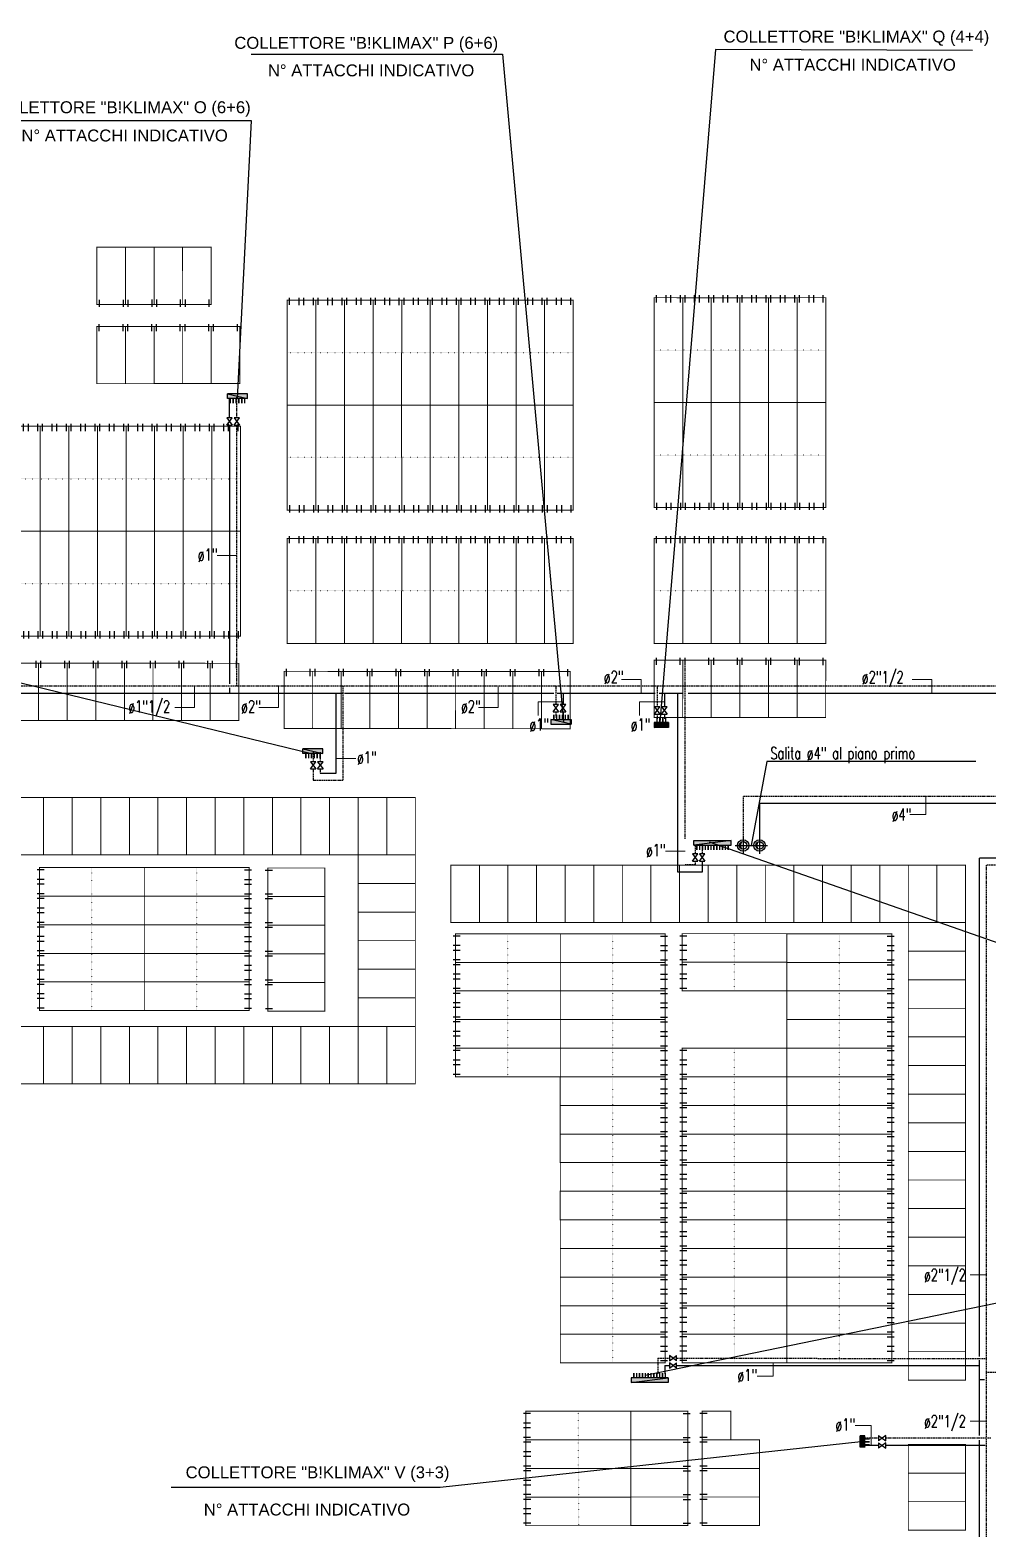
# Model space of a CAD drawing. Header units: millimetres. Extents: x 24747 to 137666, y -34589 to 43444.
# Drawn here: x 114838 to 116846, y 26049 to 29190 of the extents above; entities that cross this region are included whole.
import ezdxf

# ---------------------------------------------------------------- set-up
doc = ezdxf.new("R2010")
doc.units = ezdxf.units.MM
doc.header["$LTSCALE"] = 10
for name, pattern in [('ACAD_ISO07W100', [3, 0, -3]), ('DASHDOT', [25.4, 12.7, -6.35, 0, -6.35]), ('HIDDEN', [0.375, 0.25, -0.125])]:
    doc.linetypes.add(name, pattern=pattern)
for name, color, linetype in [('Collettori Maxi', 7, 'Continuous'), ('Pannelli', 7, 'Continuous'), ('TUBAZIONI', 6, 'Continuous')]:
    doc.layers.add(name, color=color, linetype=linetype)
doc.styles.add('ARIAL', font='arial.ttf')
doc.styles.add('ROMANS', font='romans')

# ---------------------------------------------------------------- blocks, each defined once
blk = doc.blocks.new('1200')
at = {"layer": 'Pannelli', "color": 4}
for p, q in [((0.05, 1.1), (0.05, 1.25)), ((0.55, 1.1), (0.55, 1.25))]:
    blk.add_line(p, q, dxfattribs=at)
at = {"layer": 'Pannelli', "linetype": 'ACAD_ISO07W100', "ltscale": 0.07}
blk.add_line((0.6, 0.6), (0, 0.6), dxfattribs=at)
at = {"layer": 'Pannelli', "color": 4, "const_width": 0.02}
blk.add_lwpolyline([(0, 1.2), (0, 0), (0.6, 0), (0.6, 1.2), (0, 1.2)], dxfattribs=at)
blk = doc.blocks.new('600')
at = {"layer": 'Pannelli', "color": 2}
for p, q in [((0.05, 0.5), (0.05, 0.65)), ((0.55, 0.5), (0.55, 0.65))]:
    blk.add_line(p, q, dxfattribs=at)
at = {"layer": 'Pannelli', "color": 2, "const_width": 0.02}
blk.add_lwpolyline([(0.6, 0.6), (0.6, 0), (0, 0), (0, 0.6), (0.6, 0.6)], dxfattribs=at)
blk = doc.blocks.new('colonna')
at = {"layer": 'TUBAZIONI', "color": 1, "linetype": 'DASHDOT'}
for p, q in [((-17, 0), (17, 0)), ((0, 17.2), (0, -17.2))]:
    blk.add_line(p, q, dxfattribs=at)
at = {"layer": 'TUBAZIONI', "color": 1}
for radius in [12, 8]:
    blk.add_circle((0, 0), radius, dxfattribs=at)
blk.add_arc((4, 0), 10, 130.4205, 229.5795, dxfattribs=at)
blk = doc.blocks.new('dddd')
at = {"layer": 'Pannelli', "color": 4}
for p, q in [((-164.9, 45.4, 0), (-179.9, 45.4, 0)), ((-164.9, 25.4, 0), (-179.9, 25.4, 0)), ((-164.9, 15.4, 0), (-179.9, 15.4, 0)), ((-164.9, -4.6, 0), (-179.9, -4.6, 0))]:
    blk.add_line(p, q, dxfattribs=at)
at = {"layer": 'Pannelli', "color": 4, "lineweight": 0}
blk.add_line((-174.9, 50.4, 0), (45.1, 50.4, 0), dxfattribs=at)
at = {"layer": 'Pannelli', "color": 4, "linetype": 'ACAD_ISO07W100', "ltscale": 0.07}
blk.add_line((-64.9, 50.4, 0), (-64.9, -9.6, 0), dxfattribs=at)
at = {"layer": 'Pannelli', "color": 4, "const_width": 2, "elevation": 0}
blk.add_lwpolyline([(-174.9, -9.6), (45.1, -9.6), (45.1, 50.4), (-174.9, 50.4), (-174.9, -9.6)], dxfattribs=at)
blk = doc.blocks.new('Coll Maxi 6+6')
at = {"layer": 'Collettori Maxi'}
for color, points in [(5, [(0.42, 0), (0.42, -0.1), (0, -0.1)]), (1, [(0, 0), (0, -0.1), (0.42, 0)])]:
    blk.add_hatch(color=color, dxfattribs=at).paths.add_polyline_path(points)
for points in [[(0, 0), (0, -0.1), (0.42, 0), (0, 0)], [(0.42, 0), (0.42, -0.1), (0, -0.1), (0.42, 0)]]:
    blk.add_lwpolyline(points, dxfattribs=at)
blk = doc.blocks.new('Coll maxi 3+3')
at = {"layer": 'Collettori Maxi'}
for color, points in [(5, [(0.24, 0), (0.24, -0.1), (0, -0.1)]), (1, [(0, 0), (0, -0.1), (0.24, 0)])]:
    blk.add_hatch(color=color, dxfattribs=at).paths.add_polyline_path(points)
for points in [[(0, 0), (0, -0.1), (0.24, 0), (0, 0)], [(0.24, 0), (0.24, -0.1), (0, -0.1), (0.24, 0)]]:
    blk.add_lwpolyline(points, dxfattribs=at)
blk = doc.blocks.new('Coll maxi 4+4')
at = {"layer": 'Collettori Maxi'}
for color, points in [(5, [(0.3, 0), (0.3, -0.1), (0, -0.1)]), (1, [(0, 0), (0, -0.1), (0.3, 0)])]:
    blk.add_hatch(color=color, dxfattribs=at).paths.add_polyline_path(points)
for points in [[(0, 0), (0, -0.1), (0.3, 0), (0, 0)], [(0.3, 0), (0.3, -0.1), (0, -0.1), (0.3, 0)]]:
    blk.add_lwpolyline(points, dxfattribs=at)

msp = doc.modelspace()

# ---------------------------------------------------------------- hatches: boundary and pattern name
at = {"layer": 'Collettori Maxi'}
for color, points in [(5, [(116231.39144, 27480.55086), (116231.39144, 27490.55086), (116309.34679, 27490.55086)]), (1, [(116309.34679, 27480.55086), (116309.34679, 27490.55086), (116231.39144, 27480.55086)]), (5, [(116177.35317, 26363.46782), (116177.35317, 26353.46782), (116099.39782, 26353.46782)]), (1, [(116099.39782, 26363.46782), (116099.39782, 26353.46782), (116177.35317, 26363.46782)])]:
    msp.add_hatch(color=color, dxfattribs=at).paths.add_polyline_path(points)

# ---------------------------------------------------------------- linework, layer by layer
for p, q in [((115302.18546, 29139.10693, 0), (115829.66308, 29139.10693, 0)), ((115829.66308, 29139.10693, 0), (115957.95592, 27739.25123, 0)), ((116276.94414, 29148.82517, 0), (116160.04008, 27737.50467, 0)), ((116815.72081, 29147.26965, 0), (116276.94414, 29148.82517, 0)), ((115302.95899, 28999.42579, 0), (114787.68175, 28999.42579, 0)), ((115273.74264, 28417.24343, 0), (115302.95899, 28999.42579, 0)), ((112955.26686, 28274.80164, 0), (115429.10424, 27672.59879, 0)), ((116263.52169, 27487.19114, 0), (118227.97445, 26800.66783, 0)), ((118227.97445, 26800.66783, 0), (116129.39782, 26368.46782, 0)), ((116581.76278, 26229.54247, 0), (115698.83114, 26133.56875, 0)), ((115698.83114, 26133.56875, 0), (115134.39744, 26133.56875, 0))]:
    msp.add_line(p, q, dxfattribs=at)
at = {"layer": 'Collettori Maxi', "color": 6, "const_width": 3.2, "elevation": 0}
for points in [[(115258.74264, 28417.24343), (115258.74264, 28407.24343)], [(115264.74264, 28417.24343), (115264.74264, 28407.24343)], [(115270.74264, 28417.24343), (115270.74264, 28407.24343)], [(115276.74264, 28417.24343), (115276.74264, 28407.24343)], [(115282.74264, 28417.24343), (115282.74264, 28407.24343)], [(115288.74264, 28417.24343), (115288.74264, 28407.24343)], [(115937.49028, 27744.25123), (115937.49028, 27754.25123)], [(115943.49028, 27744.25123), (115943.49028, 27754.25123)], [(115949.49028, 27744.25123), (115949.49028, 27754.25123)], [(115955.49028, 27744.25123), (115955.49028, 27754.25123)], [(115961.49028, 27744.25123), (115961.49028, 27754.25123)], [(115967.49028, 27744.25123), (115967.49028, 27754.25123)], [(116154.04008, 27737.50467), (116154.04008, 27747.50467)], [(116160.04008, 27737.50467), (116160.04008, 27747.50467)], [(116166.04008, 27737.50467), (116166.04008, 27747.50467)], [(116172.04008, 27737.50467), (116172.04008, 27747.50467)], [(115417.10424, 27672.59879), (115417.10424, 27662.59879)], [(115423.10424, 27672.59879), (115423.10424, 27662.59879)], [(115429.10424, 27672.59879), (115429.10424, 27662.59879)], [(115435.10424, 27672.59879), (115435.10424, 27662.59879)], [(115441.10424, 27672.59879), (115441.10424, 27662.59879)], [(115447.10424, 27672.59879), (115447.10424, 27662.59879)], [(116237.34679, 27480.55086), (116237.34679, 27470.55086)], [(116243.34679, 27480.55086), (116243.34679, 27470.55086)], [(116249.34679, 27480.55086), (116249.34679, 27470.55086)], [(116255.34679, 27480.55086), (116255.34679, 27470.55086)], [(116261.34679, 27480.55086), (116261.34679, 27470.55086)], [(116267.34679, 27480.55086), (116267.34679, 27470.55086)], [(116273.34679, 27480.55086), (116273.34679, 27470.55086)], [(116279.34679, 27480.55086), (116279.34679, 27470.55086)], [(116285.34679, 27480.55086), (116285.34679, 27470.55086)], [(116291.34679, 27480.55086), (116291.34679, 27470.55086)], [(116297.34679, 27480.55086), (116297.34679, 27470.55086)], [(116303.34679, 27480.55086), (116303.34679, 27470.55086)], [(116105.39782, 26363.46782), (116105.39782, 26373.46782)], [(116111.39782, 26363.46782), (116111.39782, 26373.46782)], [(116117.39782, 26363.46782), (116117.39782, 26373.46782)], [(116123.39782, 26363.46782), (116123.39782, 26373.46782)], [(116129.39782, 26363.46782), (116129.39782, 26373.46782)], [(116135.39782, 26363.46782), (116135.39782, 26373.46782)], [(116141.39782, 26363.46782), (116141.39782, 26373.46782)], [(116147.39782, 26363.46782), (116147.39782, 26373.46782)], [(116153.39782, 26363.46782), (116153.39782, 26373.46782)], [(116159.39782, 26363.46782), (116159.39782, 26373.46782)], [(116165.39782, 26363.46782), (116165.39782, 26373.46782)], [(116171.39782, 26363.46782), (116171.39782, 26373.46782)], [(116589.98414, 26235.32186), (116599.98414, 26235.32186)], [(116589.98414, 26229.32186), (116599.98414, 26229.32186)], [(116589.98414, 26223.32186), (116599.98414, 26223.32186)]]:
    msp.add_lwpolyline(points, dxfattribs=at)
at = {"layer": 'Collettori Maxi', "elevation": 0}
for points in [[(116309.34679, 27480.55086), (116309.34679, 27490.55086), (116231.39144, 27480.55086), (116309.34679, 27480.55086)], [(116231.39144, 27480.55086), (116231.39144, 27490.55086), (116309.34679, 27490.55086), (116231.39144, 27480.55086)], [(116099.39782, 26363.46782), (116099.39782, 26353.46782), (116177.35317, 26363.46782), (116099.39782, 26363.46782)], [(116177.35317, 26363.46782), (116177.35317, 26353.46782), (116099.39782, 26353.46782), (116177.35317, 26363.46782)]]:
    msp.add_lwpolyline(points, dxfattribs=at)
at = {"layer": 'Pannelli', "color": 2, "const_width": 2, "elevation": 0}
for points in [[(114806.93652, 27580.27356), (114806.93652, 27460.27356), (114866.93652, 27460.27356), (114866.93652, 27580.27356)], [(114866.93652, 27580.27356), (114866.93652, 27460.27356), (114926.93652, 27460.27356), (114926.93652, 27580.27356)], [(114926.93652, 27580.27356), (114926.93652, 27460.27356), (114986.93652, 27460.27356), (114986.93652, 27580.27356)], [(114986.93652, 27580.27356), (114986.93652, 27460.27356), (115046.93652, 27460.27356), (115046.93652, 27580.27356)], [(115046.93652, 27580.27356), (115046.93652, 27460.27356), (115106.93652, 27460.27356), (115106.93652, 27580.27356)], [(115106.93652, 27580.27356), (115106.93652, 27460.27356), (115166.93652, 27460.27356), (115166.93652, 27580.27356)], [(115166.93652, 27580.27356), (115166.93652, 27460.27356), (115226.93652, 27460.27356), (115226.93652, 27580.27356)], [(115226.93652, 27580.27356), (115226.93652, 27460.27356), (115286.93652, 27460.27356), (115286.93652, 27580.27356)], [(115286.93652, 27580.27356), (115286.93652, 27460.27356), (115346.93652, 27460.27356), (115346.93652, 27580.27356)], [(115346.93652, 27580.27356), (115346.93652, 27460.27356), (115406.93652, 27460.27356), (115406.93652, 27580.27356)], [(115406.93652, 27580.27356), (115406.93652, 27460.27356), (115466.93652, 27460.27356), (115466.93652, 27580.27356)], [(115466.93652, 27580.27356), (115466.93652, 27460.27356), (115526.93652, 27460.27356), (115526.93652, 27580.27356)], [(115526.93652, 27580.27356), (115526.93652, 27460.27356), (115586.93652, 27460.27356), (115586.93652, 27580.27356)], [(115586.93652, 27580.27356), (115586.93652, 27460.27356), (115646.93652, 27460.27356), (115646.93652, 27580.27356)], [(115526.93652, 27400.27356), (115646.93652, 27400.27356), (115646.93652, 27460.27356), (115526.93652, 27460.27356)], [(115721.22874, 27438.42562), (115721.22874, 27318.42562), (115781.22874, 27318.42562), (115781.22874, 27438.42562)], [(115781.22874, 27438.42562), (115781.22874, 27318.42562), (115841.22874, 27318.42562), (115841.22874, 27438.42562)], [(115841.22874, 27438.42562), (115841.22874, 27318.42562), (115901.22874, 27318.42562), (115901.22874, 27438.42562)], [(115901.22874, 27438.42562), (115901.22874, 27318.42562), (115961.22874, 27318.42562), (115961.22874, 27438.42562)], [(115961.22874, 27438.42562), (115961.22874, 27318.42562), (116021.22874, 27318.42562), (116021.22874, 27438.42562)], [(116021.22874, 27438.42562), (116021.22874, 27318.42562), (116081.22874, 27318.42562), (116081.22874, 27438.42562)], [(116081.22874, 27438.42562), (116081.22874, 27318.42562), (116141.22874, 27318.42562), (116141.22874, 27438.42562)], [(116141.22874, 27438.42562), (116141.22874, 27318.42562), (116201.22874, 27318.42562), (116201.22874, 27438.42562)], [(116201.22874, 27438.42562), (116201.22874, 27318.42562), (116261.22874, 27318.42562), (116261.22874, 27438.42562)], [(116261.22874, 27438.42562), (116261.22874, 27318.42562), (116321.22874, 27318.42562), (116321.22874, 27438.42562)], [(116321.22874, 27438.42562), (116321.22874, 27318.42562), (116381.22874, 27318.42562), (116381.22874, 27438.42562)], [(116381.22874, 27438.42562), (116381.22874, 27318.42562), (116441.22874, 27318.42562), (116441.22874, 27438.42562)], [(116441.22874, 27438.42562), (116441.22874, 27318.42562), (116501.22874, 27318.42562), (116501.22874, 27438.42562)], [(116501.22874, 27438.42562), (116501.22874, 27318.42562), (116561.22874, 27318.42562), (116561.22874, 27438.42562)], [(116561.22874, 27438.42562), (116561.22874, 27318.42562), (116621.22874, 27318.42562), (116621.22874, 27438.42562)], [(116621.22874, 27438.42562), (116621.22874, 27318.42562), (116681.22874, 27318.42562), (116681.22874, 27438.42562)], [(116681.22874, 27438.42562), (116681.22874, 27318.42562), (116741.22874, 27318.42562), (116741.22874, 27438.42562)], [(116741.22874, 27438.42562), (116741.22874, 27318.42562), (116801.22874, 27318.42562), (116801.22874, 27438.42562)], [(115526.93652, 27340.27356), (115646.93652, 27340.27356), (115646.93652, 27400.27356), (115526.93652, 27400.27356)], [(115526.93652, 27280.27356), (115646.93652, 27280.27356), (115646.93652, 27340.27356), (115526.93652, 27340.27356)], [(116681.22874, 27258.42562), (116801.22874, 27258.42562), (116801.22874, 27318.42562), (116681.22874, 27318.42562)], [(115526.93652, 27220.27356), (115646.93652, 27220.27356), (115646.93652, 27280.27356), (115526.93652, 27280.27356)], [(116681.22874, 27198.42562), (116801.22874, 27198.42562), (116801.22874, 27258.42562), (116681.22874, 27258.42562)], [(115526.93652, 27160.27356), (115646.93652, 27160.27356), (115646.93652, 27220.27356), (115526.93652, 27220.27356)], [(116681.22874, 27138.42562), (116801.22874, 27138.42562), (116801.22874, 27198.42562), (116681.22874, 27198.42562)], [(115526.93652, 27100.27356), (115646.93652, 27100.27356), (115646.93652, 27160.27356), (115526.93652, 27160.27356)], [(116681.22874, 27078.42562), (116801.22874, 27078.42562), (116801.22874, 27138.42562), (116681.22874, 27138.42562)], [(114806.93652, 27100.27356), (114806.93652, 26980.27356), (114866.93652, 26980.27356), (114866.93652, 27100.27356)], [(114866.93652, 27100.27356), (114866.93652, 26980.27356), (114926.93652, 26980.27356), (114926.93652, 27100.27356)], [(114926.93652, 27100.27356), (114926.93652, 26980.27356), (114986.93652, 26980.27356), (114986.93652, 27100.27356)], [(114986.93652, 27100.27356), (114986.93652, 26980.27356), (115046.93652, 26980.27356), (115046.93652, 27100.27356)], [(115046.93652, 27100.27356), (115046.93652, 26980.27356), (115106.93652, 26980.27356), (115106.93652, 27100.27356)], [(115106.93652, 27100.27356), (115106.93652, 26980.27356), (115166.93652, 26980.27356), (115166.93652, 27100.27356)], [(115166.93652, 27100.27356), (115166.93652, 26980.27356), (115226.93652, 26980.27356), (115226.93652, 27100.27356)], [(115226.93652, 27100.27356), (115226.93652, 26980.27356), (115286.93652, 26980.27356), (115286.93652, 27100.27356)], [(115286.93652, 27100.27356), (115286.93652, 26980.27356), (115346.93652, 26980.27356), (115346.93652, 27100.27356)], [(115346.93652, 27100.27356), (115346.93652, 26980.27356), (115406.93652, 26980.27356), (115406.93652, 27100.27356)], [(115406.93652, 27100.27356), (115406.93652, 26980.27356), (115466.93652, 26980.27356), (115466.93652, 27100.27356)], [(115466.93652, 27100.27356), (115466.93652, 26980.27356), (115526.93652, 26980.27356), (115526.93652, 27100.27356)], [(115526.93652, 27100.27356), (115526.93652, 26980.27356), (115586.93652, 26980.27356), (115586.93652, 27100.27356)], [(115586.93652, 27100.27356), (115586.93652, 26980.27356), (115646.93652, 26980.27356), (115646.93652, 27100.27356)], [(116681.22874, 27018.42562), (116801.22874, 27018.42562), (116801.22874, 27078.42562), (116681.22874, 27078.42562)], [(116681.22874, 26958.42562), (116801.22874, 26958.42562), (116801.22874, 27018.42562), (116681.22874, 27018.42562)], [(116681.22874, 26898.42562), (116801.22874, 26898.42562), (116801.22874, 26958.42562), (116681.22874, 26958.42562)], [(116681.22874, 26838.42562), (116801.22874, 26838.42562), (116801.22874, 26898.42562), (116681.22874, 26898.42562)], [(116681.22874, 26778.42562), (116801.22874, 26778.42562), (116801.22874, 26838.42562), (116681.22874, 26838.42562)], [(116681.22874, 26718.42562), (116801.22874, 26718.42562), (116801.22874, 26778.42562), (116681.22874, 26778.42562)], [(116681.22874, 26658.42562), (116801.22874, 26658.42562), (116801.22874, 26718.42562), (116681.22874, 26718.42562)], [(116681.22874, 26598.42562), (116801.22874, 26598.42562), (116801.22874, 26658.42562), (116681.22874, 26658.42562)], [(116681.22874, 26538.42562), (116801.22874, 26538.42562), (116801.22874, 26598.42562), (116681.22874, 26598.42562)], [(116681.22874, 26478.42562), (116801.22874, 26478.42562), (116801.22874, 26538.42562), (116681.22874, 26538.42562)], [(116681.22874, 26418.42562), (116801.22874, 26418.42562), (116801.22874, 26478.42562), (116681.22874, 26478.42562)], [(116681.22874, 26358.42562), (116801.22874, 26358.42562), (116801.22874, 26418.42562), (116681.22874, 26418.42562)], [(116681.22874, 26163.82877), (116801.22874, 26163.82877), (116801.22874, 26223.82877), (116681.22874, 26223.82877)], [(116681.22874, 26103.82877), (116801.22874, 26103.82877), (116801.22874, 26163.82877), (116681.22874, 26163.82877)], [(116681.22874, 26043.82877), (116801.22874, 26043.82877), (116801.22874, 26103.82877), (116681.22874, 26103.82877)]]:
    msp.add_lwpolyline(points, close=True, dxfattribs=at)
at = {"layer": 'TUBAZIONI', "color": 7}
for p, q in [((115251.62251, 28361.34115, 0), (115262.87251, 28376.34115, 0)), ((115251.62251, 28376.34115, 0), (115262.87251, 28361.34115, 0)), ((115266.62251, 28361.34115, 0), (115277.87251, 28376.34115, 0)), ((115266.62251, 28376.34115, 0), (115277.87251, 28361.34115, 0)), ((115936.08453, 27760.2987, 0), (115947.33453, 27775.2987, 0)), ((115936.08453, 27775.2987, 0), (115947.33453, 27760.2987, 0)), ((115951.08453, 27760.2987, 0), (115962.33453, 27775.2987, 0)), ((115951.08453, 27775.2987, 0), (115962.33453, 27760.2987, 0)), ((116148.69597, 27755.32994), (116159.94597, 27770.32994)), ((116148.69597, 27770.32994), (116159.94597, 27755.32994)), ((116163.69597, 27755.32994), (116174.94597, 27770.32994)), ((116163.69597, 27770.32994), (116174.94597, 27755.32994)), ((115426.94762, 27640.52186, 0), (115438.19762, 27655.52186, 0)), ((115426.94762, 27655.52186, 0), (115438.19762, 27640.52186, 0)), ((115441.94762, 27640.52186, 0), (115453.19762, 27655.52186, 0)), ((115441.94762, 27655.52186, 0), (115453.19762, 27640.52186, 0)), ((116228.17646, 27447.22633), (116239.42646, 27462.22633)), ((116228.17646, 27462.22633), (116239.42646, 27447.22633)), ((116243.17646, 27447.22633), (116254.42646, 27462.22633)), ((116243.17646, 27462.22633), (116254.42646, 27447.22633)), ((116195.00608, 26398.87792), (116180.00608, 26410.12792)), ((116180.00608, 26398.87792), (116195.00608, 26410.12792)), ((116195.00608, 26383.87792), (116180.00608, 26395.12792)), ((116180.00608, 26383.87792), (116195.00608, 26395.12792)), ((116618.91726, 26242.48205, 0), (116633.91726, 26231.23205, 0)), ((116633.91726, 26242.48205, 0), (116618.91726, 26231.23205, 0)), ((116618.91726, 26227.48205, 0), (116633.91726, 26216.23205, 0)), ((116633.91726, 26227.48205, 0), (116618.91726, 26216.23205, 0))]:
    msp.add_line(p, q, dxfattribs=at)
at = {"layer": 'TUBAZIONI', "color": 1, "lineweight": 0}
for p, q in [((115231.44067, 28087.61492), (115272.71848, 28087.61492, 0)), ((115183.36676, 27813.88869), (115183.36676, 27769.3062)), ((115359.55303, 27813.88869), (115359.55303, 27769.3062)), ((115820.68775, 27813.88869), (115820.68775, 27769.3062)), ((116079.25542, 27827.59497, 0), (116120.53322, 27827.59497)), ((116120.53322, 27798.88869), (116120.53322, 27827.59497)), ((116689.54994, 27827.59497, 0), (116730.82774, 27827.59497)), ((116730.82774, 27798.88869), (116730.82774, 27827.59497)), ((115904.61013, 27752.40522, 0), (115904.61013, 27781.1115, 0)), ((115904.61013, 27781.1115, 0), (115956.70953, 27781.1115, 0)), ((116117.22157, 27752.40522, 0), (116117.22157, 27781.1115, 0)), ((116117.22157, 27781.1115, 0), (116169.32097, 27781.1115, 0)), ((115142.08895, 27769.3062, 0), (115183.36676, 27769.3062)), ((115318.27523, 27769.3062, 0), (115359.55303, 27769.3062)), ((115779.40994, 27769.3062, 0), (115820.68775, 27769.3062)), ((115480.69096, 27662.49207, 0), (115521.96877, 27662.49207, 0)), ((116718.22102, 27545.14934), (116718.22102, 27582.91225)), ((116684.12746, 27545.14934), (116718.22102, 27545.14934)), ((116171.62027, 27467.80776), (116212.89807, 27467.80776, 0)), ((116811.29372, 26579.35952), (116845.38729, 26579.35952)), ((116397.83162, 26367.2414, 0), (116397.83162, 26394.77815, 0)), ((116363.73805, 26367.2414, 0), (116397.83162, 26367.2414, 0)), ((116569.37009, 26263.48518), (116603.46366, 26263.48518)), ((116603.46366, 26263.48518), (116603.46366, 26221.85705, 0)), ((116811.29372, 26272.54036), (116845.38729, 26272.54036))]:
    msp.add_line(p, q, dxfattribs=at)
at = {"layer": 'TUBAZIONI', "linetype": 'HIDDEN'}
for p, q in [((116212.89807, 27493.62232, 0), (116212.89807, 27868.29654)), ((115495.69096, 27616.53411, 0), (115495.69096, 27813.88869)), ((115941.70953, 27813.88869, 0), (115941.70953, 27775.2987, 0)), ((116154.32097, 27813.88869), (116154.32097, 27770.32994)), ((115941.70953, 27760.2987, 0), (115941.70953, 27748.48289, 0)), ((116154.32097, 27755.32994), (116154.32097, 27745.80506)), ((115432.57262, 27640.52186, 0), (115432.57262, 27616.53411, 0)), ((115432.57262, 27616.53411, 0), (115495.69096, 27616.53411, 0)), ((115447.57262, 27640.52186, 0), (115447.57262, 27631.53411, 0)), ((116334.64174, 27582.91225), (116334.64174, 27479.90971)), ((117186.66613, 27582.91225), (116334.64174, 27582.91225)), ((116233.80146, 27482.24689), (116233.80146, 27462.22633)), ((116248.80146, 27482.24689), (116248.80146, 27462.22633)), ((116233.80146, 27447.22633), (116233.80146, 27439.21447)), ((116845.38729, 24320.01461), (116845.38729, 27438.37546)), ((117208.56601, 27438.37546), (116845.38729, 27438.37546)), ((116618.91726, 26236.85705, 0), (116588.01006, 26236.85705, 0)), ((116854.4552, 26236.85705, 0), (116633.91726, 26236.85705, 0))]:
    msp.add_line(p, q, dxfattribs=at)
at = {"layer": 'TUBAZIONI'}
for p, q in [((115480.69096, 27631.53411, 0), (115480.69096, 27798.88869)), ((115956.70953, 27798.88869, 0), (115956.70953, 27775.2987, 0)), ((116169.32097, 27798.88869), (116169.32097, 27770.32994)), ((116197.89807, 27424.21447, 0), (116197.89807, 27798.88869, 0)), ((115956.70953, 27760.2987, 0), (115956.70953, 27748.48289, 0)), ((116169.32097, 27755.32994), (116169.32097, 27745.80506)), ((115447.57262, 27631.53411, 0), (115480.69096, 27631.53411, 0)), ((117108.78005, 27567.91225), (116368.99722, 27567.91225)), ((116368.99722, 27567.91225), (116368.99722, 27479.90971)), ((116248.80146, 27447.22633), (116248.80146, 27424.21447)), ((116830.38729, 27447.39709), (116830.38729, 27453.37546)), ((116842.09009, 27453.37546), (116830.38729, 27453.37546)), ((117182.20776, 27453.37546), (116830.38729, 27453.37546)), ((116830.38729, 26408.40659), (116830.38729, 27453.37546)), ((116830.38729, 27428.07109), (116830.38729, 27447.39709)), ((116248.80146, 27424.21447), (116197.89807, 27424.21447)), ((116170.45052, 26389.50292), (116180.00608, 26389.50292)), ((116195.00608, 26389.50292), (116830.38729, 26389.50292)), ((116629.07313, 26389.50292), (116639.74509, 26389.50292)), ((116830.38729, 26242.33536), (116830.38729, 26400.52888)), ((116841.05924, 26359.67105), (116830.38729, 26359.67105)), ((116618.91726, 26221.85705, 0), (116588.01006, 26221.85705, 0)), ((116842.31069, 26221.85705, 0), (116633.91726, 26221.85705, 0))]:
    msp.add_line(p, q, dxfattribs=at)
at = {"layer": 'TUBAZIONI', "color": 1, "linetype": 'Continuous'}
for p, q in [((116384.53408, 27655.89904, 0), (116351.59378, 27479.90971, 0)), ((116822.98594, 27655.89904, 0), (116384.53408, 27655.89904, 0))]:
    msp.add_line(p, q, dxfattribs=at)
at = {"layer": 'TUBAZIONI', "elevation": 0}
for points in [[(115257.24751, 28376.34115), (115257.24751, 28416.66718)], [(115257.71848, 27818.91977), (115257.71848, 28361.34115)], [(115257.71848, 27798.88869), (115257.71848, 27810.78906)]]:
    msp.add_lwpolyline(points, dxfattribs=at)
at = {"layer": 'TUBAZIONI', "linetype": 'HIDDEN', "elevation": 0}
for points in [[(115272.24751, 28376.34115), (115272.24751, 28422.21499)], [(115272.71848, 27813.88869), (115272.71848, 28361.34115)], [(115432.57262, 27675.48542), (115432.57262, 27655.52186)], [(115447.57262, 27675.48542), (115447.57262, 27655.52186)]]:
    msp.add_lwpolyline(points, dxfattribs=at)
at = {"layer": 'TUBAZIONI', "color": 7, "elevation": 0}
for points in [[(115262.87251, 28376.34115), (115251.62251, 28376.34115)], [(115277.87251, 28376.34115), (115266.62251, 28376.34115)], [(115251.62251, 28361.34115), (115262.87251, 28361.34115)], [(115266.62251, 28361.34115), (115277.87251, 28361.34115)], [(115947.33453, 27775.2987), (115936.08453, 27775.2987)], [(115962.33453, 27775.2987), (115951.08453, 27775.2987)], [(115936.08453, 27760.2987), (115947.33453, 27760.2987)], [(115951.08453, 27760.2987), (115962.33453, 27760.2987)], [(115438.19762, 27655.52186), (115426.94762, 27655.52186)], [(115453.19762, 27655.52186), (115441.94762, 27655.52186)], [(115426.94762, 27640.52186), (115438.19762, 27640.52186)], [(115441.94762, 27640.52186), (115453.19762, 27640.52186)], [(116618.91726, 26242.48205), (116618.91726, 26231.23205)], [(116633.91726, 26231.23205), (116633.91726, 26242.48205)], [(116618.91726, 26227.48205), (116618.91726, 26216.23205)], [(116633.91726, 26216.23205), (116633.91726, 26227.48205)]]:
    msp.add_lwpolyline(points, dxfattribs=at)
at = {"layer": 'TUBAZIONI', "linetype": 'HIDDEN'}
for points in [[(117186.66613, 27813.88869), (113162.45911, 27813.88869)], [(116233.80146, 27439.21447), (116212.89807, 27439.21447)], [(116155.45052, 26404.50292), (116180.00608, 26404.50292)], [(116155.45052, 26404.50292), (116155.45052, 26372.09459)], [(116195.00608, 26404.50292), (116845.48563, 26404.34913)], [(117461.54998, 26374.67105), (116845.38729, 26374.67105)]]:
    msp.add_lwpolyline(points, dxfattribs=at)
at = {"layer": 'TUBAZIONI'}
for points in [[(115493.24986, 27798.88869), (114663.20064, 27798.88869)], [(115937.76597, 27798.88869), (115498.26097, 27798.88869)], [(116149.80212, 27798.88869), (115944.65449, 27798.88869)], [(116208.90279, 27798.88869), (116158.49747, 27798.88869)], [(117171.66613, 27798.88869), (116219.31011, 27798.88869)], [(116170.45052, 26389.50292), (116180.00608, 26389.50292)], [(116170.45052, 26389.50292), (116170.45052, 26372.09459)], [(116195.00608, 26389.50292), (116204.56165, 26389.50292)], [(116830.38729, 25563.11963), (116830.38729, 26232.94559)]]:
    msp.add_lwpolyline(points, dxfattribs=at)
at = {"layer": 'TUBAZIONI', "color": 7}
for points in [[(116159.94597, 27770.32994), (116148.69597, 27770.32994)], [(116148.69597, 27755.32994), (116159.94597, 27755.32994)], [(116174.94597, 27770.32994), (116163.69597, 27770.32994)], [(116163.69597, 27755.32994), (116174.94597, 27755.32994)], [(116239.42646, 27462.22633), (116228.17646, 27462.22633)], [(116254.42646, 27462.22633), (116243.17646, 27462.22633)], [(116228.17646, 27447.22633), (116239.42646, 27447.22633)], [(116243.17646, 27447.22633), (116254.42646, 27447.22633)], [(116180.00608, 26410.12792), (116180.00608, 26398.87792)], [(116180.00608, 26395.12792), (116180.00608, 26383.87792)], [(116195.00608, 26398.87792), (116195.00608, 26410.12792)], [(116195.00608, 26383.87792), (116195.00608, 26395.12792)]]:
    msp.add_lwpolyline(points, dxfattribs=at)

# ---------------------------------------------------------------- block references
at = {"layer": 'Collettori Maxi', "yscale": 99.99999989879919, "zscale": 99.99999989879919}
for name, p, xscale, rotation in [('Coll Maxi 6+6', (115252.74264, 28417.24343, 0), -99.99999989879919, 180), ('Coll Maxi 6+6', (115411.10424, 27672.59879, 0), -99.99999989879919, 180), ('Coll maxi 3+3', (116589.98414, 26241.89101, 0), 99.99999989879919, 270)]:
    msp.add_blockref(name, p, dxfattribs=dict(at, xscale=xscale, rotation=rotation))
for name, p, xscale in [('Coll Maxi 6+6', (115973.49028, 27744.25123, 0), -99.99999989879919), ('Coll maxi 4+4', (116148.04008, 27737.50467, 0), 99.99999989879919)]:
    msp.add_blockref(name, p, dxfattribs=dict(at, xscale=xscale))
at = {"layer": 'Pannelli', "yscale": 99.99999989879919, "zscale": 99.99999989879919}
for name, p, xscale, rotation in [('1200', (114978.67756, 28734.40925, 0), -99.99999989879919, 180.0288952651305), ('1200', (115038.67755, 28734.43978, 0), -99.99999989879919, 180.0288952651305), ('1200', (115098.67755, 28734.45491, 0), -99.99999989879919, 180.0288952651305), ('1200', (115158.67754, 28734.48517, 0), -99.99999989879919, 180.0288952651305), ('1200', (114796.44625, 27742.09418), 99.99999989879919, 359.9711047348694), ('1200', (114856.44625, 27742.06392), 99.99999989879919, 359.9711047348694), ('1200', (114916.44623, 27742.01881), 99.99999989879919, 359.9711047348694), ('1200', (114976.44622, 27741.98855), 99.99999989879919, 359.9711047348694), ('1200', (115036.44622, 27741.95802), 99.99999989879919, 359.9711047348694), ('1200', (115096.44622, 27741.94289), 99.99999989879919, 359.9711047348694), ('1200', (115156.44621, 27741.91263), 99.99999989879919, 359.9711047348694), ('1200', (115216.44619, 27741.86626), 99.99999989879919, 359.9711047348694), ('1200', (116147.79668, 27748.47936), 99.99999989879919, 359.9711047348694), ('1200', (116207.79667, 27748.4491), 99.99999989879919, 359.9711047348694), ('1200', (116267.79666, 27748.41858), 99.99999989879919, 359.9711047348694), ('1200', (116327.79666, 27748.40345), 99.99999989879919, 359.9711047348694), ('1200', (116387.79666, 27748.37319), 99.99999989879919, 359.9711047348694), ('1200', (116447.79664, 27748.32682), 99.99999989879919, 359.9711047348694), ('1200', (115371.44606, 27725.06109, 0), 99.99999989879919, 359.9711047348694), ('1200', (115431.44605, 27725.03056, 0), 99.99999989879919, 359.9711047348694), ('1200', (115491.44605, 27725.01543, 0), 99.99999989879919, 359.9711047348694), ('1200', (115551.44604, 27724.98517, 0), 99.99999989879919, 359.9711047348694), ('1200', (115611.44603, 27724.94006, 0), 99.99999989879919, 359.9711047348694), ('1200', (115671.44602, 27724.9098, 0), 99.99999989879919, 359.9711047348694), ('1200', (115731.44601, 27724.87927, 0), 99.99999989879919, 359.9711047348694), ('1200', (115791.44601, 27724.86414, 0), 99.99999989879919, 359.9711047348694), ('1200', (115851.446, 27724.83388, 0), 99.99999989879919, 359.9711047348694), ('1200', (115911.44599, 27724.78751, 0), 99.99999989879919, 359.9711047348694), ('1200', (115457.15659, 27372.69896, 0), 99.99999989879919, 90.01416152039863), ('1200', (115457.15659, 27312.69896, 0), 99.99999989879919, 90.01416152039863), ('1200', (115457.17142, 27252.69896, 0), 99.99999989879919, 90.01416152039863), ('1200', (115457.18625, 27192.69897, 0), 99.99999989879919, 90.01416152039863), ('1200', (115457.20108, 27132.69897, 0), 99.99999989879919, 90.01416152039863), ('1200', (116098.84095, 26233.60582, 0), -99.99999989879919, 270.0141615204003), ('600', (116308.84095, 26293.63548, 0), -99.99999989879919, 90), ('1200', (116098.85578, 26173.60582, 0), -99.99999989879919, 270.0141615204003), ('1200', (116368.85577, 26173.66514, 0), 99.99999989879919, 90.0141615203118), ('1200', (116098.87803, 26113.60582, 0), -99.99999989879919, 270.0141615204003), ('1200', (116368.86319, 26113.66514, 0), 99.99999989879919, 90.0141615203118), ('1200', (116098.89286, 26053.60583, 0), -99.99999989879919, 270.0141615204003), ('1200', (116368.87802, 26053.66514, 0), 99.99999989879919, 90.0141615203118)]:
    msp.add_blockref(name, p, dxfattribs=dict(at, xscale=xscale, rotation=rotation))
at = {"layer": 'Pannelli', "lineweight": 0}
for p, rotation in [((115387.81618, 28448.36104, 0), 269.993093475749), ((115447.81618, 28448.36104, 0), 269.993093475749), ((115507.81618, 28448.36863, 0), 269.993093475749), ((115567.81618, 28448.3614, 0), 269.993093475749), ((115627.81618, 28448.369, 0), 269.993093475749), ((115687.81618, 28448.3766, 0), 269.993093475749), ((115747.81617, 28448.36936, 0), 269.993093475749), ((115807.81617, 28448.37696, 0), 269.993093475749), ((115867.81617, 28448.36973, 0), 269.993093475749), ((115927.81616, 28448.39999, 0), 269.993093475749), ((116157.45311, 28453.69319, 0), 269.993093475749), ((116217.45311, 28453.68559, 0), 269.993093475749), ((116277.45311, 28453.67836, 0), 269.993093475749), ((116337.45311, 28453.68596, 0), 269.993093475749), ((116397.45311, 28453.67872, 0), 269.993093475749), ((116457.45311, 28453.73365, 0), 269.993093475749), ((114850.39632, 28093.93373, 0), 89.99999999999999), ((114910.39632, 28093.93498, 0), 89.99999999999999), ((114970.39632, 28093.93498, 0), 89.99999999999999), ((115030.39632, 28093.93373, 0), 89.99999999999999), ((115090.39632, 28093.94984, 0), 89.99999999999999), ((115150.39632, 28093.94984, 0), 89.99999999999999), ((115210.39632, 28093.93373, 0), 89.99999999999999), ((115270.39632, 28093.93373, 0), 89.99999999999999), ((115387.81618, 27948.6796, 0), 269.993093475749), ((115447.81618, 27948.6796, 0), 269.993093475749), ((115507.81618, 27948.6872, 0), 269.993093475749), ((115567.81618, 27948.67997, 0), 269.993093475749), ((115627.81618, 27948.68756, 0), 269.993093475749), ((115687.81618, 27948.69516, 0), 269.993093475749), ((115747.81617, 27948.68793, 0), 269.993093475749), ((115807.81617, 27948.69553, 0), 269.993093475749), ((115867.81617, 27948.68829, 0), 269.993093475749), ((115927.81616, 27948.71855, 0), 269.993093475749), ((116157.44249, 27948.68756, 0), 269.993093475749), ((116217.44249, 27948.69516, 0), 269.993093475749), ((116277.44249, 27948.68793, 0), 269.993093475749), ((116337.44249, 27948.69553, 0), 269.993093475749), ((116397.44249, 27948.68829, 0), 269.993093475749), ((116457.44248, 27948.71855, 0), 269.993093475749), ((115123.43625, 27424.11216, 0), 180), ((115123.43557, 27364.10837, 0), 180), ((115123.43332, 27304.10457, 0), 180), ((115996.19584, 27285.20904, 0), 180), ((116471.64325, 27285.20904, 0), 180), ((115123.44815, 27244.10457, 0), 180), ((115996.19517, 27225.20525, 0), 180), ((116471.64258, 27225.20525, 0), 180), ((115123.43332, 27184.10457, 0), 180), ((115996.19291, 27165.20145, 0), 180), ((116471.64032, 27165.20145, 0), 180), ((115996.20774, 27105.20145, 0), 180), ((116471.65515, 27105.20145, 0), 180), ((115996.19291, 27045.20145, 0), 180), ((116471.64167, 27045.19386, 0), 180), ((115996.15428, 26985.20146, 0), 180), ((116471.6565, 26985.19386, 0), 180), ((115996.15361, 26925.19766, 0), 180), ((116471.62909, 26925.19766, 0), 180), ((115996.15135, 26865.19387, 0), 180), ((116471.64392, 26865.19766, 0), 180), ((115996.16618, 26805.19387, 0), 180), ((116471.65875, 26805.19766, 0), 180), ((115996.15135, 26745.19387, 0), 180), ((116471.67358, 26745.19767, 0), 180), ((115996.22843, 26685.17907, 0), 180), ((116471.64618, 26685.20147, 0), 180), ((115996.22776, 26625.17527, 0), 180), ((116471.66101, 26625.20147, 0), 180), ((115996.2255, 26565.17148, 0), 180), ((116471.63361, 26565.20527, 0), 180), ((115996.24033, 26505.17148, 0), 180), ((116471.64844, 26505.20527, 0), 180), ((115996.2255, 26445.17148, 0), 180), ((116471.63361, 26445.20527, 0), 180)]:
    msp.add_blockref('dddd', p, dxfattribs=dict(at, rotation=rotation))
at = {"layer": 'Pannelli', "xscale": 99.99999989879919, "yscale": 99.99999989879919, "zscale": 99.99999989879919}
for p in [(114978.73791, 28448.33364, 0), (115038.73791, 28448.33337, 0), (115098.73791, 28448.3485, 0), (115158.73791, 28448.3485, 0), (115218.73791, 28448.3485, 0)]:
    msp.add_blockref('1200', p, dxfattribs=at)
at = {"layer": 'Pannelli', "lineweight": 0}
for p, xscale, rotation in [((115387.81618, 28358.21808, 0), -0.9999999999999998, 270.006906524251), ((115447.81618, 28358.21808, 0), -0.9999999999999998, 270.006906524251), ((115507.81618, 28358.21049, 0), -0.9999999999999998, 270.006906524251), ((115567.81618, 28358.21772, 0), -0.9999999999999998, 270.006906524251), ((115627.81618, 28358.21012, 0), -0.9999999999999998, 270.006906524251), ((115687.81618, 28358.20252, 0), -0.9999999999999998, 270.006906524251), ((115747.81617, 28358.20976, 0), -0.9999999999999998, 270.006906524251), ((115807.81617, 28358.20216, 0), -0.9999999999999998, 270.006906524251), ((115867.81617, 28358.20939, 0), -0.9999999999999998, 270.006906524251), ((115927.81616, 28358.17913, 0), -0.9999999999999998, 270.006906524251), ((116157.45311, 28363.51912, 0), -1, 270.006906524251), ((116217.45311, 28363.51152, 0), -1, 270.006906524251), ((116277.45311, 28363.51875, 0), -1, 270.006906524251), ((116337.45311, 28363.51115, 0), -1, 270.006906524251), ((116397.45311, 28363.51839, 0), -1, 270.006906524251), ((116457.45031, 28363.51079, 0), -1, 270.006906524251), ((114850.39632, 28184.11084, 0), -1, 90), ((114910.39632, 28184.10959, 0), -1, 90), ((114970.39632, 28184.10959, 0), -1, 90), ((115030.39632, 28184.11084, 0), -1, 90), ((115090.39632, 28184.09473, 0), -1, 90), ((115150.39632, 28184.09473, 0), -1, 90), ((115210.39632, 28184.11084, 0), -1, 90), ((115270.39632, 28184.11084, 0), -1, 90), ((115033.25914, 27424.11216, 0), -1, 180), ((115033.25981, 27364.10837, 0), -1, 180), ((115033.26206, 27304.10457, 0), -1, 180), ((115906.01873, 27285.20904, 0), -1, 180), ((116381.46611, 27285.31417, 0), -1, 180), ((115033.24723, 27244.10457, 0), -1, 180), ((115906.0194, 27225.20525, 0), -1, 180), ((116381.45129, 27225.31417, 0), -1, 180), ((115033.23241, 27184.10457, 0), -1, 180), ((115906.02166, 27165.20145, 0), -1, 180), ((115906.00683, 27105.20145, 0), -1, 180), ((115905.992, 27045.20145, 0), -1, 180), ((116381.48164, 27045.19766, 0), -1, 180), ((116381.46681, 26985.19766, 0), -1, 180), ((116381.46907, 26925.20146, 0), -1, 180), ((116381.45424, 26865.20146, 0), -1, 180), ((116381.49873, 26805.20146, 0), -1, 180), ((116381.4839, 26745.20146, 0), -1, 180), ((116381.48616, 26685.20526, 0), -1, 180), ((116381.47133, 26625.20527, 0), -1, 180), ((116381.47358, 26565.20906, 0), -1, 180), ((116381.45875, 26505.20907, 0), -1, 180), ((116381.44392, 26445.20907, 0), -1, 180)]:
    msp.add_blockref('dddd', p, dxfattribs=dict(at, xscale=xscale, rotation=rotation))
for p in [(116053.7524, 26243.17489), (116053.76723, 26183.1749), (116053.78947, 26123.1749), (116053.8043, 26063.1749)]:
    msp.add_blockref('dddd', p, dxfattribs=at)
at = {"layer": 'TUBAZIONI', "color": 1}
for p in [(116334.64174, 27479.90971, 0), (116368.99722, 27479.90971, 0)]:
    msp.add_blockref('colonna', p, dxfattribs=at)

# ---------------------------------------------------------------- texts
at = {"layer": 'Collettori Maxi', "style": 'ARIAL'}
for s, p in [('COLLETTORE "B!KLIMAX" Q (4+4)', (116293.53786, 29163.68063, 0)), ('COLLETTORE "B!KLIMAX" P (6+6)', (115267.08597, 29150.50316, 0)), ('N° ATTACCHI INDICATIVO', (116347.95841, 29104.58383, 0)), ('N° ATTACCHI INDICATIVO', (115337.59134, 29092.75426, 0)), ('COLLETTORE "B!KLIMAX" O (6+6)', (114744.01257, 29015.46854, 0)), ('N° ATTACCHI INDICATIVO', (114820.48827, 28956.20875, 0)), ('COLLETTORE "B!KLIMAX" V (3+3)', (115164.96478, 26152.89841, 0)), ('N° ATTACCHI INDICATIVO', (115203.08431, 26074.8537, 0))]:
    msp.add_text(s, height=25, dxfattribs=at).set_placement(p)
at = {"layer": 'TUBAZIONI', "color": 3, "style": 'ROMANS', "width": 0.7}
for s, p in [('ø1"', (115190.56387, 28077.32488)), ('ø2"', (116042.51515, 27820.95813, 0)), ('ø2"1/2', (116583.74738, 27820.50229, 0)), ('ø1"1/2', (115044.64941, 27759.01616, 0)), ('ø2"', (115281.53497, 27759.01616, 0)), ('ø2"', (115742.66968, 27759.01616, 0)), ('ø1"', (115886.19433, 27721.06973, 0)), ('ø1"', (116098.80576, 27721.06973, 0)), ('ø1"', (115524.59828, 27652.20203, 0)), ('Salita ø4" al piano primo', (116391.72577, 27660.89548, 0)), ('ø4"', (116646.20911, 27532.55723)), ('ø1"', (116130.74346, 27457.51773)), ('ø2"1/2', (116714.01604, 26566.7674)), ('ø1"', (116322.86125, 26356.95136, 0)), ('ø1"', (116528.49329, 26253.19514)), ('ø2"1/2', (116714.01604, 26259.94825))]:
    msp.add_text(s, height=25, dxfattribs=at).set_placement(p)

doc.saveas('drawing.dxf')
